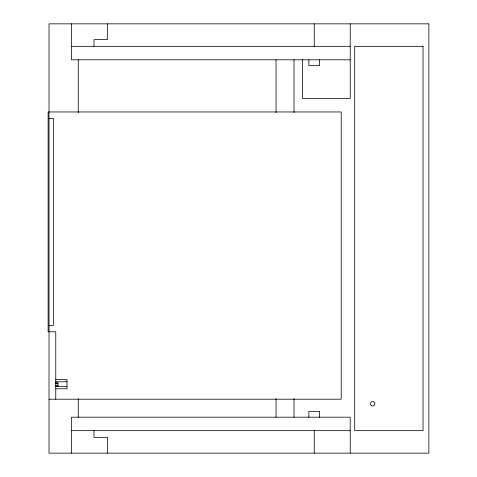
<?xml version="1.0" encoding="UTF-8"?>
<svg xmlns="http://www.w3.org/2000/svg" width="477" height="477" viewBox="0 0 477 477"><rect width="100%" height="100%" fill="white"/><g stroke="black" fill="none" stroke-linecap="round" stroke-linejoin="round"><path stroke-width="0.72" d="M71.502 46.329L350.207 46.329M350.207 59.81L71.502 59.81L71.502 23.85M48.797 118.374L53.519 118.374L53.519 325.362L48.797 325.362M55.767 379.519L67.007 379.519L67.007 388.779L55.767 388.779M55.767 381.767L67.007 381.767M55.314 382.798L58.015 382.798L58.015 386.394L55.314 386.394M55.314 383.699L58.015 383.699M55.314 385.494L58.015 385.494M55.767 386.531L67.007 386.531M49.024 399.207L341.216 399.207L341.216 111.958L48.123 111.958L48.123 331.777L55.767 331.777L55.767 399.207M71.502 430.671L350.207 430.671M350.207 23.85L350.207 98.471L302.555 98.471L302.555 59.744M350.207 453.15L350.207 417.19L71.502 417.19L71.502 453.15M319.638 59.81L319.638 65.659L308.852 65.659L308.852 59.81M319.638 417.19L319.638 411.341L308.852 411.341L308.852 417.19M314.248 23.85L314.248 46.329M314.248 430.671L314.248 453.15M294.017 59.732L294.017 112.62M294.017 398.647L294.017 417.268M276.034 59.732L276.034 112.62M276.034 398.647L276.034 417.268M107.462 23.85L107.462 39.585L93.975 39.585L93.975 46.329M107.462 453.15L107.462 437.415L93.975 437.415L93.975 430.671M78.246 59.732L78.246 112.62M78.246 398.647L78.246 417.268M428.877 23.85L49.024 23.85L49.024 453.15L428.877 453.15L428.877 23.85M423.033 46.329L354.703 46.329L354.703 430.671L423.033 430.671L423.033 46.329M371.279 405.456A2.248 2.248 0 0 0 374.904 404.043A2.248 2.248 0 0 0 371.869 401.61A2.248 2.248 0 0 0 371.279 405.456"/></g></svg>
